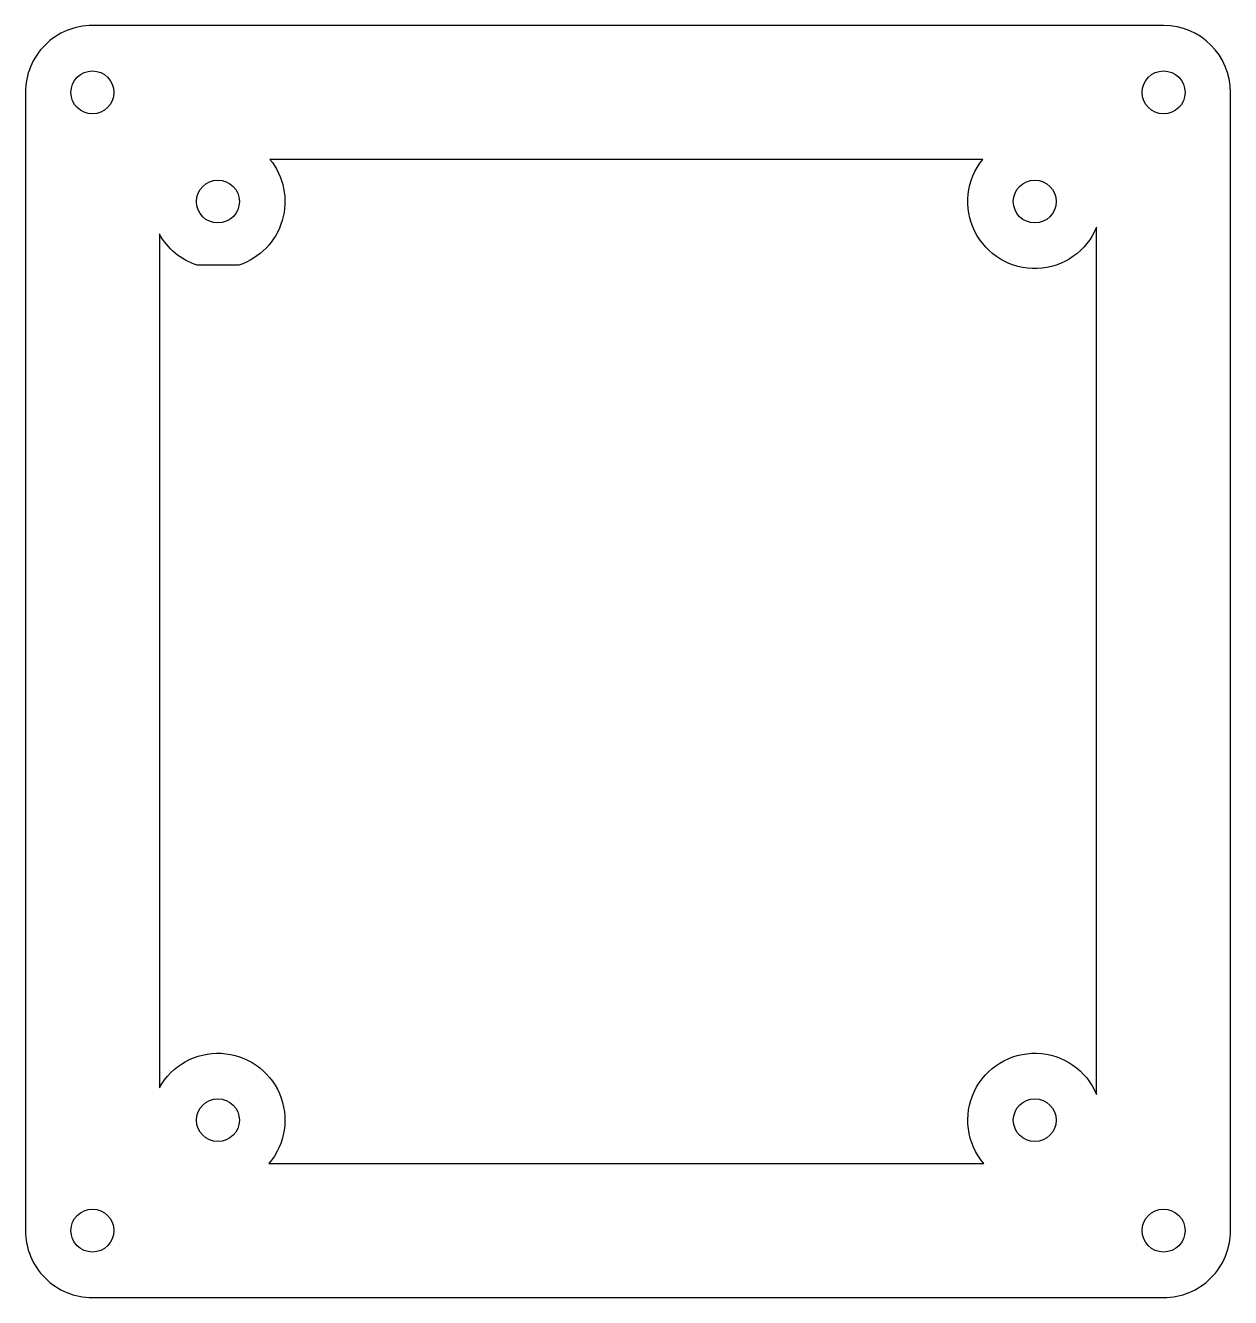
# Model space of a CAD drawing. Header units: millimetres. Extents: x -80 to 10, y -85 to 10.
import ezdxf

# ---------------------------------------------------------------- set-up
doc = ezdxf.new("R2010")
doc.units = ezdxf.units.MM
doc.layers.get('0').update_dxf_attribs({"linetype": 'CONTINUOUS'})

msp = doc.modelspace()

# ---------------------------------------------------------------- linework, layer by layer
for p, q in [((5, 10), (-75, 10)), ((-80, 4.998), (-80, -79.998)), ((10, -80), (10, 5)), ((-74.998, -85), (4.998, -85))]:
    msp.add_line(p, q)
msp.add_lwpolyline([(0, -5.058, -1.157424), (-8.504, 0), (-61.742, 0, -0.525357), (-64.059, -7.902), (-67.187, -7.902, -0.189258), (-70, -5.569), (-70, -69.336, -1.106689), (-61.821, -75), (-8.425, -75, -1.171914), (0, -69.848)], format="xyb", close=True)
for centre in [(-75, 5), (5, 5), (-65.623, -3.153), (-4.623, -3.153), (-65.623, -71.753), (-4.623, -71.753), (-75, -80), (5, -80)]:
    msp.add_circle(centre, 1.6)
for centre, start, end in [((-75, 5), 89.99429, 180.02212), ((5, 5), 0, 90), ((-75, -80), 179.97788, 270.02284), ((5, -80), -90.02284, 0)]:
    msp.add_arc(centre, 5, start, end)

doc.saveas('drawing.dxf')
